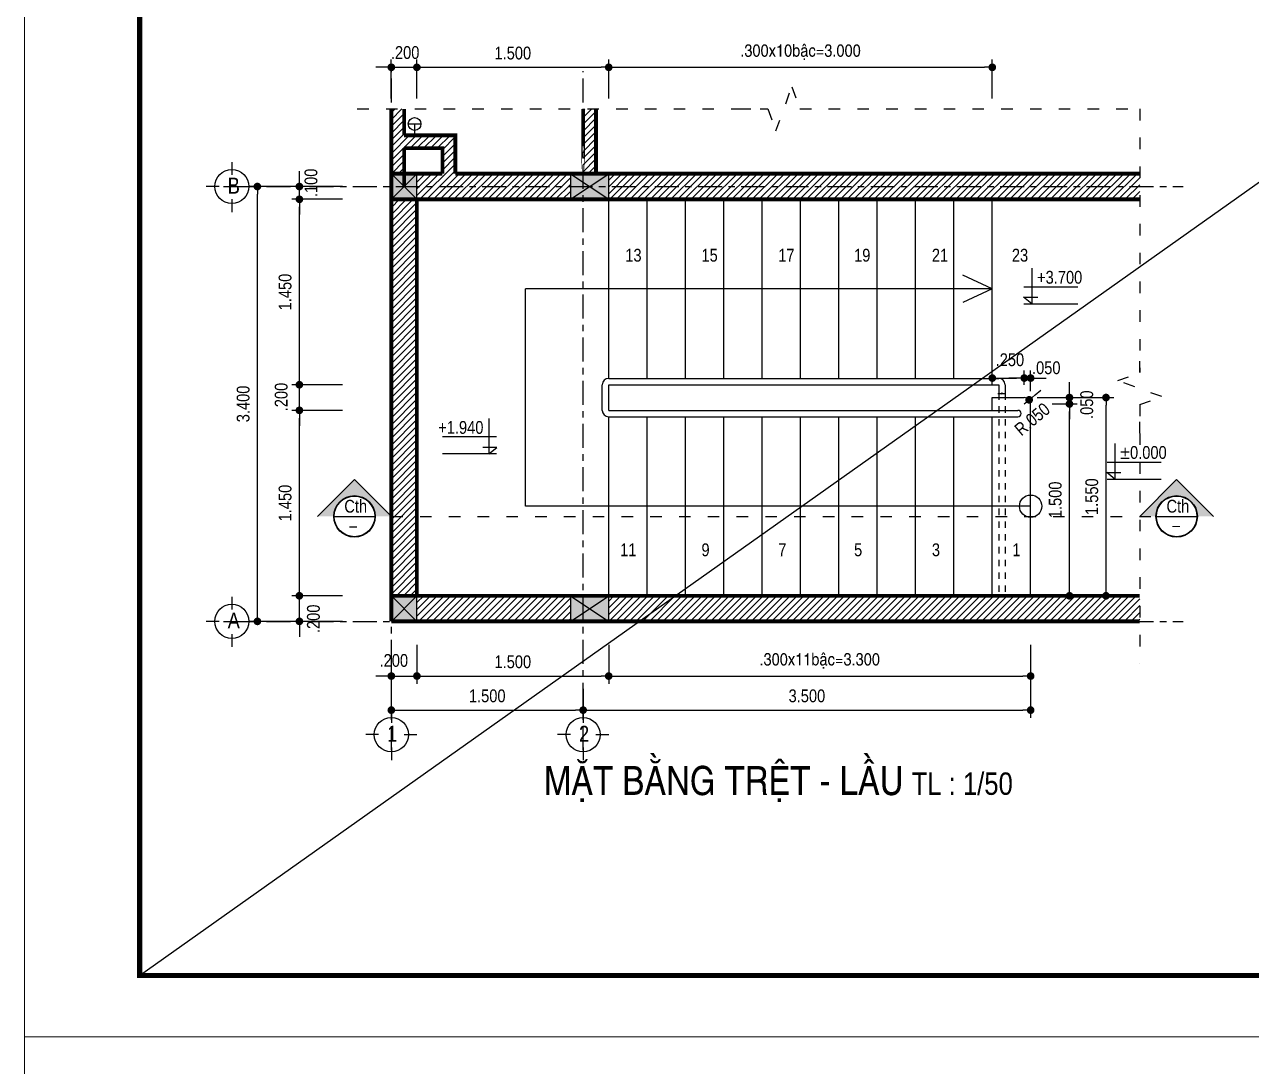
# Model space of a CAD drawing. Header units: millimetres. Extents: x 120 to 288, y 58 to 216.
# Drawn here: x 119.75 to 138.94, y 87.28 to 103.58 of the extents above; entities that cross this region are included whole.
import ezdxf

# ---------------------------------------------------------------- set-up
doc = ezdxf.new("R2010")
doc.units = ezdxf.units.MM
doc.header["$LTSCALE"] = 0.3
doc.header["$MEASUREMENT"] = 0
doc.linetypes.add('ACAD_ISO03W100', pattern=[30, 12, -18])
doc.linetypes.add('CENTER', pattern=[2, 1.25, -0.25, 0.25, -0.25])
doc.layers.get('0').update_dxf_attribs({"linetype": 'CONTINUOUS', "lineweight": 13})
doc.layers.get('DEFPOINTS').update_dxf_attribs({"linetype": 'CONTINUOUS', "lineweight": 13})
for name, color, linetype in [('CHU', 3, 'CONTINUOUS'), ('HATCH', 8, 'CONTINUOUS'), ('LAYER 1', 1, 'CONTINUOUS'), ('LAYER 7', 7, 'CONTINUOUS'), ('LAYER1', 1, 'CONTINUOUS'), ('LAYER5', 5, 'CONTINUOUS'), ('LAYER7', 7, 'CONTINUOUS'), ('THAY', 4, 'CONTINUOUS')]:
    doc.layers.add(name, color=color, linetype=linetype)
doc.styles.add('HELVE-KT', font='vhelvcn.TTF')
doc.dimstyles.new('1-50', dxfattribs={"dimtxt": 0.2, "dimasz": 0.12, "dimexe": 0.12, "dimexo": 0.2, "dimgap": 0.12, "dimtad": 1, "dimdec": 3, "dimlfac": 0.5, "dimzin": 4, "dimdsep": 46, "dimtxsty": 'HELVE-KT', "dimblk1": 'DOT', "dimblk2": 'DOT', "dimsah": 1, "dimcen": -0.18, "dimadec": 3, "dimazin": 0, "dimtfac": 1, "dimtdec": 3, "dimtmove": 2, "dimatfit": 3, "dimldrblk": 'DOT', "dimfxl": 0, "dimtolj": 1, "dimtzin": 4, "dimarcsym": 0})

# ---------------------------------------------------------------- blocks, each defined once
blk = doc.blocks.new('_DOT')
at = {"color": 0, "linetype": 'ByBlock'}
blk.add_line((-0.5, 0), (-1, 0), dxfattribs=at)
at = {"color": 0, "linetype": 'ByBlock', "const_width": 0.5}
blk.add_lwpolyline([(-0.25, 0, 1), (0.25, 0, 1)], format="xyb", close=True, dxfattribs=at)
blk = doc.blocks.new('*D123')
at = {"layer": 'DEFPOINTS', "color": 0, "lineweight": -2, "ltscale": 5}
for p in [(125.486, 93.389), (128.486, 93.389), (128.486, 92.856)]:
    blk.add_point(p, dxfattribs=at)
at = {"layer": 'LAYER 1', "color": 0, "lineweight": -2, "ltscale": 5}
for p, q in [((125.486, 93.189), (125.486, 92.736)), ((128.486, 93.189), (128.486, 92.736)), ((125.606, 92.856), (128.366, 92.856))]:
    blk.add_line(p, q, dxfattribs=at)
at = {"layer": 'LAYER 1', "color": 0, "lineweight": -2, "ltscale": 5, "xscale": 0.12, "yscale": 0.12, "zscale": 0.12, "rotation": 180}
blk.add_blockref('_DOT', (125.486, 92.856), dxfattribs=at)
at = {"layer": 'LAYER 1', "color": 0, "lineweight": -2, "ltscale": 5, "xscale": 0.12, "yscale": 0.12, "zscale": 0.12}
blk.add_blockref('_DOT', (128.486, 92.856), dxfattribs=at)
at = {"layer": 'LAYER 1', "color": 0, "ltscale": 5, "insert": (126.986, 93.078), "char_height": 0.2, "attachment_point": 5, "style": 'HELVE-KT'}
blk.add_mtext('\\A1;1.500', dxfattribs=at)
blk = doc.blocks.new('*D124')
at = {"layer": 'DEFPOINTS', "color": 0, "lineweight": -2, "ltscale": 5}
for p in [(123.391, 101.044), (124.921, 101.044), (124.921, 94.244)]:
    blk.add_point(p, dxfattribs=at)
at = {"layer": 'LAYER 1', "color": 0, "lineweight": -2, "ltscale": 5}
for p, q in [((124.721, 101.044), (123.271, 101.044)), ((123.391, 94.364), (123.391, 100.924)), ((124.721, 94.244), (123.271, 94.244))]:
    blk.add_line(p, q, dxfattribs=at)
at = {"layer": 'LAYER 1', "color": 0, "lineweight": -2, "ltscale": 5, "xscale": 0.12, "yscale": 0.12, "zscale": 0.12}
for p, rotation in [((123.391, 101.044), 90), ((123.391, 94.244), 270)]:
    blk.add_blockref('_DOT', p, dxfattribs=dict(at, rotation=rotation))
at = {"layer": 'LAYER 1', "color": 0, "ltscale": 5, "insert": (123.169, 97.644), "char_height": 0.2, "attachment_point": 5, "rotation": 90, "style": 'HELVE-KT'}
blk.add_mtext('\\A1;3.400', dxfattribs=at)
blk = doc.blocks.new('*D125')
at = {"layer": 'DEFPOINTS', "color": 0, "lineweight": -2, "ltscale": 5}
for p in [(125.486, 94.078), (125.886, 94.078), (125.886, 93.389)]:
    blk.add_point(p, dxfattribs=at)
at = {"layer": 'LAYER 1', "color": 0, "lineweight": -2, "ltscale": 5}
for p, q in [((125.486, 93.878), (125.486, 93.269)), ((125.886, 93.878), (125.886, 93.269)), ((125.366, 93.389), (125.246, 93.389)), ((125.486, 93.389), (125.886, 93.389)), ((126.006, 93.389), (126.126, 93.389))]:
    blk.add_line(p, q, dxfattribs=at)
at = {"layer": 'LAYER 1', "color": 0, "lineweight": -2, "ltscale": 5, "xscale": 0.12, "yscale": 0.12, "zscale": 0.12}
blk.add_blockref('_DOT', (125.486, 93.389), dxfattribs=at)
at = {"layer": 'LAYER 1', "color": 0, "lineweight": -2, "ltscale": 5, "xscale": 0.12, "yscale": 0.12, "zscale": 0.12, "rotation": 180}
blk.add_blockref('_DOT', (125.886, 93.389), dxfattribs=at)
at = {"layer": 'LAYER 1', "color": 0, "ltscale": 5, "insert": (125.525, 93.632), "char_height": 0.2, "attachment_point": 5, "style": 'HELVE-KT'}
blk.add_mtext('\\A1;.200', dxfattribs=at)
blk = doc.blocks.new('*D126')
at = {"layer": 'DEFPOINTS', "color": 0, "lineweight": -2, "ltscale": 5}
for p in [(125.886, 94.078), (128.886, 94.078), (128.886, 93.389)]:
    blk.add_point(p, dxfattribs=at)
at = {"layer": 'LAYER 1', "color": 0, "lineweight": -2, "ltscale": 5}
for p, q in [((125.886, 93.878), (125.886, 93.269)), ((128.886, 93.878), (128.886, 93.269)), ((126.006, 93.389), (128.766, 93.389))]:
    blk.add_line(p, q, dxfattribs=at)
at = {"layer": 'LAYER 1', "color": 0, "lineweight": -2, "ltscale": 5, "xscale": 0.12, "yscale": 0.12, "zscale": 0.12, "rotation": 180}
blk.add_blockref('_DOT', (125.886, 93.389), dxfattribs=at)
at = {"layer": 'LAYER 1', "color": 0, "lineweight": -2, "ltscale": 5, "xscale": 0.12, "yscale": 0.12, "zscale": 0.12}
blk.add_blockref('_DOT', (128.886, 93.389), dxfattribs=at)
at = {"layer": 'LAYER 1', "color": 0, "ltscale": 5, "insert": (127.386, 93.611), "char_height": 0.2, "attachment_point": 5, "style": 'HELVE-KT'}
blk.add_mtext('\\A1;1.500', dxfattribs=at)
blk = doc.blocks.new('*D127')
at = {"layer": 'DEFPOINTS', "color": 0, "lineweight": -2, "ltscale": 5}
for p in [(128.886, 94.078), (135.486, 94.078), (135.486, 93.389)]:
    blk.add_point(p, dxfattribs=at)
at = {"layer": 'LAYER 1', "color": 0, "lineweight": -2, "ltscale": 5}
for p, q in [((128.886, 93.878), (128.886, 93.269)), ((135.486, 93.878), (135.486, 93.269)), ((129.006, 93.389), (135.366, 93.389))]:
    blk.add_line(p, q, dxfattribs=at)
at = {"layer": 'LAYER 1', "color": 0, "lineweight": -2, "ltscale": 5, "xscale": 0.12, "yscale": 0.12, "zscale": 0.12, "rotation": 180}
blk.add_blockref('_DOT', (128.886, 93.389), dxfattribs=at)
at = {"layer": 'LAYER 1', "color": 0, "lineweight": -2, "ltscale": 5, "xscale": 0.12, "yscale": 0.12, "zscale": 0.12}
blk.add_blockref('_DOT', (135.486, 93.389), dxfattribs=at)
at = {"layer": 'LAYER 1', "color": 0, "ltscale": 5, "insert": (132.186, 93.63), "char_height": 0.2, "attachment_point": 5, "style": 'HELVE-KT'}
blk.add_mtext('\\A1;.300x11baäc=3.300', dxfattribs=at)
blk = doc.blocks.new('*D128')
at = {"layer": 'DEFPOINTS', "color": 0, "lineweight": -2, "ltscale": 5}
for p in [(135.486, 93.503), (128.486, 93.389), (135.486, 92.856)]:
    blk.add_point(p, dxfattribs=at)
at = {"layer": 'LAYER 1', "color": 0, "lineweight": -2, "ltscale": 5}
for p, q in [((135.486, 93.303), (135.486, 92.736)), ((128.486, 93.189), (128.486, 92.736)), ((128.606, 92.856), (135.366, 92.856))]:
    blk.add_line(p, q, dxfattribs=at)
at = {"layer": 'LAYER 1', "color": 0, "lineweight": -2, "ltscale": 5, "xscale": 0.12, "yscale": 0.12, "zscale": 0.12, "rotation": 180}
blk.add_blockref('_DOT', (128.486, 92.856), dxfattribs=at)
at = {"layer": 'LAYER 1', "color": 0, "lineweight": -2, "ltscale": 5, "xscale": 0.12, "yscale": 0.12, "zscale": 0.12}
blk.add_blockref('_DOT', (135.486, 92.856), dxfattribs=at)
at = {"layer": 'LAYER 1', "color": 0, "ltscale": 5, "insert": (131.986, 93.078), "char_height": 0.2, "attachment_point": 5, "style": 'HELVE-KT'}
blk.add_mtext('\\A1;3.500', dxfattribs=at)
blk = doc.blocks.new('*D129')
at = {"layer": 'DEFPOINTS', "color": 0, "lineweight": -2, "ltscale": 5}
for p in [(135.621, 97.644), (136.093, 97.644), (135.621, 94.644)]:
    blk.add_point(p, dxfattribs=at)
at = {"layer": 'LAYER 1', "color": 0, "lineweight": -2, "ltscale": 5}
for p, q in [((135.821, 97.644), (136.213, 97.644)), ((136.093, 94.764), (136.093, 97.524)), ((135.821, 94.644), (136.213, 94.644))]:
    blk.add_line(p, q, dxfattribs=at)
at = {"layer": 'LAYER 1', "color": 0, "lineweight": -2, "ltscale": 5, "xscale": 0.12, "yscale": 0.12, "zscale": 0.12}
for p, rotation in [((136.093, 97.644), 90), ((136.093, 94.644), 270)]:
    blk.add_blockref('_DOT', p, dxfattribs=dict(at, rotation=rotation))
at = {"layer": 'LAYER 1', "color": 0, "ltscale": 5, "insert": (135.871, 96.144), "char_height": 0.2, "attachment_point": 5, "rotation": 90, "style": 'HELVE-KT'}
blk.add_mtext('\\A1;1.500', dxfattribs=at)
blk = doc.blocks.new('*D130')
at = {"layer": 'DEFPOINTS', "color": 0, "lineweight": -2, "ltscale": 5}
for p in [(135.386, 97.744), (136.093, 97.744), (135.621, 97.644)]:
    blk.add_point(p, dxfattribs=at)
at = {"layer": 'LAYER 1', "color": 0, "lineweight": -2, "ltscale": 5}
for p, q in [((136.093, 97.864), (136.093, 97.984)), ((135.586, 97.744), (136.213, 97.744)), ((136.093, 97.644), (136.093, 97.744)), ((135.821, 97.644), (136.213, 97.644)), ((136.093, 97.524), (136.093, 97.404))]:
    blk.add_line(p, q, dxfattribs=at)
at = {"layer": 'LAYER 1', "color": 0, "lineweight": -2, "ltscale": 5, "xscale": 0.12, "yscale": 0.12, "zscale": 0.12}
for p, rotation in [((136.093, 97.744), 270), ((136.093, 97.644), 90)]:
    blk.add_blockref('_DOT', p, dxfattribs=dict(at, rotation=rotation))
at = {"layer": 'LAYER 1', "color": 0, "ltscale": 5, "insert": (136.364, 97.632), "char_height": 0.2, "attachment_point": 5, "rotation": 90, "style": 'HELVE-KT'}
blk.add_mtext('\\A1;.050', dxfattribs=at)
blk = doc.blocks.new('*D131')
at = {"layer": 'DEFPOINTS', "color": 0, "lineweight": -2, "ltscale": 5}
for p in [(135.736, 97.744), (136.665, 97.744), (135.736, 94.644)]:
    blk.add_point(p, dxfattribs=at)
at = {"layer": 'LAYER 1', "color": 0, "lineweight": -2, "ltscale": 5}
for p, q in [((135.936, 97.744), (136.785, 97.744)), ((136.665, 94.764), (136.665, 97.624)), ((135.936, 94.644), (136.785, 94.644))]:
    blk.add_line(p, q, dxfattribs=at)
at = {"layer": 'LAYER 1', "color": 0, "lineweight": -2, "ltscale": 5, "xscale": 0.12, "yscale": 0.12, "zscale": 0.12}
for p, rotation in [((136.665, 97.744), 90), ((136.665, 94.644), 270)]:
    blk.add_blockref('_DOT', p, dxfattribs=dict(at, rotation=rotation))
at = {"layer": 'LAYER 1', "color": 0, "ltscale": 5, "insert": (136.443, 96.194), "char_height": 0.2, "attachment_point": 5, "rotation": 90, "style": 'HELVE-KT'}
blk.add_mtext('\\A1;1.550', dxfattribs=at)
blk = doc.blocks.new('*D132')
at = {"layer": 'DEFPOINTS', "color": 0, "lineweight": -2, "ltscale": 5}
for p in [(135.386, 98.049), (134.886, 97.744), (135.386, 97.744)]:
    blk.add_point(p, dxfattribs=at)
at = {"layer": 'LAYER 1', "color": 0, "lineweight": -2, "ltscale": 5}
for p, q in [((134.886, 97.944), (134.886, 98.169)), ((135.386, 97.944), (135.386, 98.169)), ((135.006, 98.049), (135.266, 98.049))]:
    blk.add_line(p, q, dxfattribs=at)
at = {"layer": 'LAYER 1', "color": 0, "lineweight": -2, "ltscale": 5, "xscale": 0.12, "yscale": 0.12, "zscale": 0.12, "rotation": 180}
blk.add_blockref('_DOT', (134.886, 98.049), dxfattribs=at)
at = {"layer": 'LAYER 1', "color": 0, "lineweight": -2, "ltscale": 5, "xscale": 0.12, "yscale": 0.12, "zscale": 0.12}
blk.add_blockref('_DOT', (135.386, 98.049), dxfattribs=at)
at = {"layer": 'LAYER 1', "color": 0, "ltscale": 5, "insert": (135.161, 98.334), "char_height": 0.2, "attachment_point": 5, "style": 'HELVE-KT'}
blk.add_mtext('\\A1;.250', dxfattribs=at)
blk = doc.blocks.new('*D133')
at = {"layer": 'DEFPOINTS', "color": 0, "lineweight": -2, "ltscale": 5}
for p in [(135.486, 98.049), (135.386, 97.744), (135.486, 97.644)]:
    blk.add_point(p, dxfattribs=at)
at = {"layer": 'LAYER 1', "color": 0, "lineweight": -2, "ltscale": 5}
for p, q in [((135.386, 97.944), (135.386, 98.169)), ((135.486, 97.844), (135.486, 98.169)), ((135.266, 98.049), (135.146, 98.049)), ((135.386, 98.049), (135.486, 98.049)), ((135.606, 98.049), (135.726, 98.049))]:
    blk.add_line(p, q, dxfattribs=at)
at = {"layer": 'LAYER 1', "color": 0, "lineweight": -2, "ltscale": 5, "xscale": 0.12, "yscale": 0.12, "zscale": 0.12}
blk.add_blockref('_DOT', (135.386, 98.049), dxfattribs=at)
at = {"layer": 'LAYER 1', "color": 0, "lineweight": -2, "ltscale": 5, "xscale": 0.12, "yscale": 0.12, "zscale": 0.12, "rotation": 180}
blk.add_blockref('_DOT', (135.486, 98.049), dxfattribs=at)
at = {"layer": 'LAYER 1', "color": 0, "ltscale": 5, "insert": (135.73, 98.209), "char_height": 0.2, "attachment_point": 5, "style": 'HELVE-KT'}
blk.add_mtext('\\A1;.050', dxfattribs=at)
blk = doc.blocks.new('*D134')
at = {"layer": 'DEFPOINTS', "color": 0, "lineweight": -2, "ltscale": 5}
for p in [(135.463, 97.708), (135.386, 97.644)]:
    blk.add_point(p, dxfattribs=at)
at = {"layer": 'LAYER 1', "color": 0, "lineweight": -2, "ltscale": 5}
for p, q in [((135.386, 97.644), (135.463, 97.708)), ((135.555, 97.785), (135.647, 97.862))]:
    blk.add_line(p, q, dxfattribs=at)
at = {"layer": 'LAYER 1', "color": 0, "lineweight": -2, "ltscale": 5, "xscale": 0.12, "yscale": 0.12, "zscale": 0.12, "rotation": 219.940663205921}
blk.add_blockref('_DOT', (135.463, 97.708), dxfattribs=at)
at = {"layer": 'LAYER 1', "color": 0, "ltscale": 5, "insert": (135.511, 97.405), "char_height": 0.2, "attachment_point": 5, "rotation": 39.9407, "style": 'HELVE-KT'}
blk.add_mtext('\\A1;R.050', dxfattribs=at)
blk = doc.blocks.new('*D135')
at = {"layer": 'DEFPOINTS', "color": 0, "lineweight": -2, "ltscale": 5}
for p in [(124.048, 94.644), (124.921, 94.644), (124.921, 94.244)]:
    blk.add_point(p, dxfattribs=at)
at = {"layer": 'LAYER 1', "color": 0, "lineweight": -2, "ltscale": 5}
for p, q in [((124.048, 94.764), (124.048, 94.884)), ((124.721, 94.644), (123.928, 94.644)), ((124.048, 94.244), (124.048, 94.644)), ((124.721, 94.244), (123.928, 94.244)), ((124.048, 94.124), (124.048, 94.004))]:
    blk.add_line(p, q, dxfattribs=at)
at = {"layer": 'LAYER 1', "color": 0, "lineweight": -2, "ltscale": 5, "xscale": 0.12, "yscale": 0.12, "zscale": 0.12}
for p, rotation in [((124.048, 94.644), 270), ((124.048, 94.244), 90)]:
    blk.add_blockref('_DOT', p, dxfattribs=dict(at, rotation=rotation))
at = {"layer": 'LAYER 1', "color": 0, "ltscale": 5, "insert": (124.268, 94.284), "char_height": 0.2, "attachment_point": 5, "rotation": 90, "style": 'HELVE-KT'}
blk.add_mtext('\\A1;.200', dxfattribs=at)
blk = doc.blocks.new('*D136')
at = {"layer": 'DEFPOINTS', "color": 0, "lineweight": -2, "ltscale": 5}
for p in [(124.048, 97.544), (124.921, 97.544), (124.921, 94.644)]:
    blk.add_point(p, dxfattribs=at)
at = {"layer": 'LAYER 1', "color": 0, "lineweight": -2, "ltscale": 5}
for p, q in [((124.721, 97.544), (123.928, 97.544)), ((124.048, 94.764), (124.048, 97.424)), ((124.721, 94.644), (123.928, 94.644))]:
    blk.add_line(p, q, dxfattribs=at)
at = {"layer": 'LAYER 1', "color": 0, "lineweight": -2, "ltscale": 5, "xscale": 0.12, "yscale": 0.12, "zscale": 0.12}
for p, rotation in [((124.048, 97.544), 90), ((124.048, 94.644), 270)]:
    blk.add_blockref('_DOT', p, dxfattribs=dict(at, rotation=rotation))
at = {"layer": 'LAYER 1', "color": 0, "ltscale": 5, "insert": (123.825, 96.094), "char_height": 0.2, "attachment_point": 5, "rotation": 90, "style": 'HELVE-KT'}
blk.add_mtext('\\A1;1.450', dxfattribs=at)
blk = doc.blocks.new('*D137')
at = {"layer": 'DEFPOINTS', "color": 0, "lineweight": -2, "ltscale": 5}
for p in [(124.048, 97.944), (124.921, 97.944), (124.921, 97.544)]:
    blk.add_point(p, dxfattribs=at)
at = {"layer": 'LAYER 1', "color": 0, "lineweight": -2, "ltscale": 5}
for p, q in [((124.048, 98.064), (124.048, 98.184)), ((124.721, 97.944), (123.928, 97.944)), ((124.048, 97.544), (124.048, 97.944)), ((124.721, 97.544), (123.928, 97.544)), ((124.048, 97.424), (124.048, 97.304))]:
    blk.add_line(p, q, dxfattribs=at)
at = {"layer": 'LAYER 1', "color": 0, "lineweight": -2, "ltscale": 5, "xscale": 0.12, "yscale": 0.12, "zscale": 0.12}
for p, rotation in [((124.048, 97.944), 270), ((124.048, 97.544), 90)]:
    blk.add_blockref('_DOT', p, dxfattribs=dict(at, rotation=rotation))
at = {"layer": 'LAYER 1', "color": 0, "ltscale": 5, "insert": (123.764, 97.752), "char_height": 0.2, "attachment_point": 5, "rotation": 90, "style": 'HELVE-KT'}
blk.add_mtext('\\A1;.200', dxfattribs=at)
blk = doc.blocks.new('*D138')
at = {"layer": 'DEFPOINTS', "color": 0, "lineweight": -2, "ltscale": 5}
for p in [(124.048, 100.844), (124.921, 100.844), (124.921, 97.944)]:
    blk.add_point(p, dxfattribs=at)
at = {"layer": 'LAYER 1', "color": 0, "lineweight": -2, "ltscale": 5}
for p, q in [((124.721, 100.844), (123.928, 100.844)), ((124.048, 98.064), (124.048, 100.724)), ((124.721, 97.944), (123.928, 97.944))]:
    blk.add_line(p, q, dxfattribs=at)
at = {"layer": 'LAYER 1', "color": 0, "lineweight": -2, "ltscale": 5, "xscale": 0.12, "yscale": 0.12, "zscale": 0.12}
for p, rotation in [((124.048, 100.844), 90), ((124.048, 97.944), 270)]:
    blk.add_blockref('_DOT', p, dxfattribs=dict(at, rotation=rotation))
at = {"layer": 'LAYER 1', "color": 0, "ltscale": 5, "insert": (123.825, 99.394), "char_height": 0.2, "attachment_point": 5, "rotation": 90, "style": 'HELVE-KT'}
blk.add_mtext('\\A1;1.450', dxfattribs=at)
blk = doc.blocks.new('*D139')
at = {"layer": 'DEFPOINTS', "color": 0, "lineweight": -2, "ltscale": 5}
for p in [(124.048, 101.044), (124.921, 101.044), (124.921, 100.844)]:
    blk.add_point(p, dxfattribs=at)
at = {"layer": 'LAYER 1', "color": 0, "lineweight": -2, "ltscale": 5}
for p, q in [((124.048, 101.164), (124.048, 101.284)), ((124.721, 101.044), (123.928, 101.044)), ((124.048, 100.844), (124.048, 101.044)), ((124.721, 100.844), (123.928, 100.844)), ((124.048, 100.724), (124.048, 100.604))]:
    blk.add_line(p, q, dxfattribs=at)
at = {"layer": 'LAYER 1', "color": 0, "lineweight": -2, "ltscale": 5, "xscale": 0.12, "yscale": 0.12, "zscale": 0.12}
for p, rotation in [((124.048, 101.044), 270), ((124.048, 100.844), 90)]:
    blk.add_blockref('_DOT', p, dxfattribs=dict(at, rotation=rotation))
at = {"layer": 'LAYER 1', "color": 0, "ltscale": 5, "insert": (124.23, 101.101), "char_height": 0.2, "attachment_point": 5, "rotation": 90, "style": 'HELVE-KT'}
blk.add_mtext('\\A1;.100', dxfattribs=at)
blk = doc.blocks.new('*D140')
at = {"layer": 'DEFPOINTS', "color": 0, "lineweight": -2, "ltscale": 5}
for p in [(125.886, 102.908), (125.486, 102.219), (125.886, 102.219)]:
    blk.add_point(p, dxfattribs=at)
at = {"layer": 'LAYER 1', "color": 0, "lineweight": -2, "ltscale": 5}
for p, q in [((125.366, 102.908), (125.246, 102.908)), ((125.486, 102.419), (125.486, 103.028)), ((125.486, 102.908), (125.886, 102.908)), ((125.886, 102.419), (125.886, 103.028)), ((126.006, 102.908), (126.126, 102.908))]:
    blk.add_line(p, q, dxfattribs=at)
at = {"layer": 'LAYER 1', "color": 0, "lineweight": -2, "ltscale": 5, "xscale": 0.12, "yscale": 0.12, "zscale": 0.12}
blk.add_blockref('_DOT', (125.486, 102.908), dxfattribs=at)
at = {"layer": 'LAYER 1', "color": 0, "lineweight": -2, "ltscale": 5, "xscale": 0.12, "yscale": 0.12, "zscale": 0.12, "rotation": 180}
blk.add_blockref('_DOT', (125.886, 102.908), dxfattribs=at)
at = {"layer": 'LAYER 1', "color": 0, "ltscale": 5, "insert": (125.702, 103.138), "char_height": 0.2, "attachment_point": 5, "style": 'HELVE-KT'}
blk.add_mtext('\\A1;.200', dxfattribs=at)
blk = doc.blocks.new('*D141')
at = {"layer": 'DEFPOINTS', "color": 0, "lineweight": -2, "ltscale": 5}
for p in [(128.886, 102.908), (125.886, 102.219), (128.886, 102.219)]:
    blk.add_point(p, dxfattribs=at)
at = {"layer": 'LAYER 1', "color": 0, "lineweight": -2, "ltscale": 5}
for p, q in [((125.886, 102.419), (125.886, 103.028)), ((126.006, 102.908), (128.766, 102.908)), ((128.886, 102.419), (128.886, 103.028))]:
    blk.add_line(p, q, dxfattribs=at)
at = {"layer": 'LAYER 1', "color": 0, "lineweight": -2, "ltscale": 5, "xscale": 0.12, "yscale": 0.12, "zscale": 0.12, "rotation": 180}
blk.add_blockref('_DOT', (125.886, 102.908), dxfattribs=at)
at = {"layer": 'LAYER 1', "color": 0, "lineweight": -2, "ltscale": 5, "xscale": 0.12, "yscale": 0.12, "zscale": 0.12}
blk.add_blockref('_DOT', (128.886, 102.908), dxfattribs=at)
at = {"layer": 'LAYER 1', "color": 0, "ltscale": 5, "insert": (127.386, 103.13), "char_height": 0.2, "attachment_point": 5, "style": 'HELVE-KT'}
blk.add_mtext('\\A1;1.500', dxfattribs=at)
blk = doc.blocks.new('*D142')
at = {"layer": 'DEFPOINTS', "color": 0, "lineweight": -2, "ltscale": 5}
for p in [(134.886, 102.908), (128.886, 102.219), (134.886, 102.219)]:
    blk.add_point(p, dxfattribs=at)
at = {"layer": 'LAYER 1', "color": 0, "lineweight": -2, "ltscale": 5}
for p, q in [((128.886, 102.419), (128.886, 103.028)), ((129.006, 102.908), (134.766, 102.908)), ((134.886, 102.419), (134.886, 103.028))]:
    blk.add_line(p, q, dxfattribs=at)
at = {"layer": 'LAYER 1', "color": 0, "lineweight": -2, "ltscale": 5, "xscale": 0.12, "yscale": 0.12, "zscale": 0.12, "rotation": 180}
blk.add_blockref('_DOT', (128.886, 102.908), dxfattribs=at)
at = {"layer": 'LAYER 1', "color": 0, "lineweight": -2, "ltscale": 5, "xscale": 0.12, "yscale": 0.12, "zscale": 0.12}
blk.add_blockref('_DOT', (134.886, 102.908), dxfattribs=at)
at = {"layer": 'LAYER 1', "color": 0, "ltscale": 5, "insert": (131.886, 103.149), "char_height": 0.2, "attachment_point": 5, "style": 'HELVE-KT'}
blk.add_mtext('\\A1;.300x10baäc=3.000', dxfattribs=at)

msp = doc.modelspace()

# ---------------------------------------------------------------- hatches: boundary and pattern name
at = {"layer": 'HATCH', "ltscale": 5}
h = msp.add_hatch(dxfattribs=at)
h.set_pattern_fill('ANSI31', color=256, scale=0.6, style=0)
h.set_pattern_definition([(45, (125.48605, 94.24406), (-0.053033, 0.053033), [])])
h.paths.add_polyline_path([(128.28605, 94.64406), (125.88605, 94.64406), (125.88605, 94.24406), (128.28605, 94.24406)])
h.paths.add_polyline_path([(125.88605, 100.84406), (125.48605, 100.84406), (125.48605, 94.64406), (125.88605, 94.64406)])
h.paths.add_polyline_path([(128.28605, 101.04406), (125.88605, 101.04406), (125.88605, 100.84406), (128.28605, 100.84406)])
h.paths.add_polyline_path([(128.28605, 101.24406), (126.48605, 101.24406), (126.48605, 101.84406), (125.68605, 101.84406), (125.68605, 102.25823), (125.48605, 102.25823), (125.48605, 101.24406), (125.68605, 101.24406), (125.68605, 101.64406), (126.28605, 101.64406), (126.28605, 101.24406), (125.88605, 101.24406), (125.88605, 101.04406), (128.28605, 101.04406)])
h.paths.add_polyline_path([(128.68605, 102.25823), (128.48605, 102.25823), (128.48605, 101.24406), (128.68605, 101.24406)])
h.paths.add_polyline_path([(137.19302, 100.84406), (137.19302, 101.04406), (128.88605, 101.04406), (128.88605, 100.84406)])
h.paths.add_polyline_path([(137.19302, 101.04406), (137.19302, 101.24406), (128.88605, 101.24406), (128.88605, 101.04406)])
h = msp.add_hatch(dxfattribs=at)
h.set_pattern_fill('ANSI31', color=256, scale=0.6, style=0)
h.set_pattern_definition([(45, (128.88605, 94.24406), (-0.053033, 0.053033), [])])
h.paths.add_polyline_path([(137.19302, 94.64406), (128.88605, 94.64406), (128.88605, 94.24406), (137.19302, 94.24406)])
at = {"layer": 'LAYER7', "ltscale": 5}
h = msp.add_hatch(color=256, dxfattribs=at)
h.paths.add_polyline_path([(125.68605, 101.04406), (125.48605, 101.24406), (125.48605, 100.84406)])
h.paths.add_polyline_path([(125.68605, 101.04406), (125.48605, 100.84406), (125.88605, 100.84406)])
h.paths.add_polyline_path([(125.88605, 101.24406), (125.68605, 101.04406), (125.88605, 100.84406)])
h.paths.add_polyline_path([(125.88605, 101.24406), (125.48605, 101.24406), (125.68605, 101.04406)])
h = msp.add_hatch(color=256, dxfattribs=at)
h.paths.add_polyline_path([(128.28605, 101.24406), (128.28605, 100.84406), (128.58605, 101.04406)])
h.paths.add_polyline_path([(128.58605, 101.04406), (128.88605, 101.24406), (128.28605, 101.24406)])
h.paths.add_polyline_path([(128.28605, 100.84406), (128.88605, 100.84406), (128.58605, 101.04406)])
h.paths.add_polyline_path([(128.58605, 101.04406), (128.88605, 100.84406), (128.88605, 101.24406)])
h = msp.add_hatch(color=256, dxfattribs=at)
h.paths.add_polyline_path([(125.68605, 94.44406), (125.48605, 94.64406), (125.48605, 94.24406)])
h.paths.add_polyline_path([(125.68605, 94.44406), (125.48605, 94.24406), (125.88605, 94.24406)])
h.paths.add_polyline_path([(125.88605, 94.64406), (125.68605, 94.44406), (125.88605, 94.24406)])
h.paths.add_polyline_path([(125.88605, 94.64406), (125.48605, 94.64406), (125.68605, 94.44406)])
h = msp.add_hatch(color=256, dxfattribs=at)
h.paths.add_polyline_path([(128.28605, 94.64406), (128.28605, 94.24406), (128.58605, 94.44406)])
h.paths.add_polyline_path([(128.58605, 94.44406), (128.88605, 94.64406), (128.28605, 94.64406)])
h.paths.add_polyline_path([(128.28605, 94.24406), (128.88605, 94.24406), (128.58605, 94.44406)])
h.paths.add_polyline_path([(128.58605, 94.44406), (128.88605, 94.24406), (128.88605, 94.64406)])
at = {"layer": 'THAY', "linetype": 'Continuous', "ltscale": 1000}
for points in [[(124.3329, 95.88572), (124.58523, 95.88572, -1), (125.23371, 95.88572), (125.48605, 95.88572), (124.90947, 96.4623)], [(137.19302, 95.88572), (137.44536, 95.88572, -1), (138.09384, 95.88572), (138.34617, 95.88572), (137.7696, 96.4623)]]:
    msp.add_hatch(color=256, dxfattribs=at).paths.add_polyline_path(points)

# ---------------------------------------------------------------- linework, layer by layer
at = {"layer": 'CHU'}
for points in [[(122.991, 101.4274), (122.991, 101.2274)], [(122.791, 101.04406), (122.591, 101.04406)], [(123.191, 101.04406), (123.391, 101.04406)], [(122.991, 100.84406), (122.991, 100.64406)], [(122.991, 94.6274), (122.991, 94.4274)], [(122.791, 94.24406), (122.591, 94.24406)], [(123.191, 94.24406), (123.391, 94.24406)], [(122.991, 94.04406), (122.991, 93.84406)], [(125.48605, 92.85576), (125.48605, 92.65576)], [(128.48605, 92.85576), (128.48605, 92.65576)], [(125.28605, 92.47242), (125.08605, 92.47242)], [(125.68605, 92.47242), (125.88605, 92.47242)], [(128.28605, 92.47242), (128.08605, 92.47242)], [(128.68605, 92.47242), (128.88605, 92.47242)], [(125.48605, 92.27242), (125.48605, 92.07242)], [(128.48605, 92.27242), (128.48605, 92.07242)]]:
    msp.add_lwpolyline(points, dxfattribs=at)
for centre in [(122.991, 101.04406), (122.991, 94.24406), (125.48605, 92.47242), (128.48605, 92.47242)]:
    msp.add_circle(centre, 0.26667, dxfattribs=at)
at = {"layer": 'DEFPOINTS', "linetype": 'Continuous', "ltscale": 0.08}
for points in [[(119.74885, 87.74536), (161.74885, 87.74536), (161.74885, 117.44536), (119.74885, 117.44536)], [(119.74885, 58.04536), (161.74885, 58.04536), (161.74885, 87.74536), (119.74885, 87.74536)]]:
    msp.add_lwpolyline(points, close=True, dxfattribs=at)
at = {"layer": 'HATCH', "linetype": 'CENTER'}
for points in [[(125.48605, 92.23184), (125.48605, 102.84681)], [(128.48605, 92.23184), (128.48605, 102.84681)], [(122.85854, 101.04406), (137.87261, 101.04406)], [(122.85854, 94.24406), (137.87261, 94.24406)]]:
    msp.add_lwpolyline(points, dxfattribs=at)
at = {"layer": 'LAYER 1', "ltscale": 5}
for p, q in [((125.74939, 102.02181), (125.94939, 102.02181)), ((125.84939, 102.02181), (125.84939, 101.82181)), ((134.88605, 99.44406), (134.42568, 99.65787)), ((127.58696, 96.04406), (127.58696, 99.44406)), ((134.88605, 99.44406), (127.58696, 99.44406)), ((134.88605, 99.44406), (134.42568, 99.23025)), ((135.48605, 96.04406), (127.58696, 96.04406))]:
    msp.add_line(p, q, dxfattribs=at)
at = {"layer": 'LAYER 1', "lineweight": -2, "ltscale": 0.08}
msp.add_lwpolyline([(121.54885, 88.70791), (160.74885, 116.48282)], dxfattribs=at)
at = {"layer": 'LAYER 1', "linetype": 'ACAD_ISO03W100', "ltscale": 0.05}
msp.add_lwpolyline([(125.48605, 95.88572), (137.44536, 95.88572)], dxfattribs=at)
at = {"layer": 'LAYER 1', "ltscale": 5}
for centre, radius in [((125.84939, 102.02181), 0.1), ((135.48605, 96.04406), 0.1754)]:
    msp.add_circle(centre, radius, dxfattribs=at)
at = {"layer": 'LAYER 7', "linetype": 'ACAD_ISO03W100', "ltscale": 0.05}
for points in [[(130.92793, 102.25823), (131.37588, 102.25823), (131.50088, 101.91479), (131.75088, 102.60166), (131.87588, 102.25823), (132.32382, 102.25823)], [(124.95289, 102.25823), (131.37588, 102.25823)], [(131.87588, 102.25823), (137.19302, 102.25823), (137.19302, 98.13319)], [(137.19302, 97.18525), (137.19302, 97.63319), (137.53646, 97.75819), (136.84959, 98.00819), (137.19302, 98.13319), (137.19302, 98.58113)], [(137.19302, 97.63319), (137.19302, 93.58276)]]:
    msp.add_lwpolyline(points, dxfattribs=at)
at = {"layer": 'LAYER1', "color": 163, "linetype": 'ACAD_ISO03W100', "ltscale": 1e-05}
for p, q in [((134.98605, 97.80732), (134.98605, 94.64406)), ((135.08605, 97.80708), (135.08605, 94.64406))]:
    msp.add_line(p, q, dxfattribs=at)
at = {"layer": 'LAYER1', "linetype": 'Continuous', "ltscale": 0.05}
for points in [[(135.50275, 99.7651), (135.50275, 99.20949)], [(135.38173, 99.47516), (136.2254, 99.47516)], [(135.37484, 99.31307), (135.59789, 99.31307)], [(135.50275, 99.20949), (135.37484, 99.31307)], [(135.38173, 99.20949), (136.2254, 99.20949)], [(127.00987, 97.41751), (127.00987, 96.8619)], [(127.1309, 97.12757), (126.28723, 97.12757)], [(127.13778, 96.96548), (126.91474, 96.96548)], [(127.00987, 96.8619), (127.13778, 96.96548)], [(136.80389, 97.02588), (136.80389, 96.47027)], [(127.1309, 96.8619), (126.28723, 96.8619)], [(136.68287, 96.73594), (137.52654, 96.73594)], [(136.67598, 96.57384), (136.89903, 96.57384)], [(136.80389, 96.47027), (136.67598, 96.57384)], [(136.68287, 96.47027), (137.52654, 96.47027)]]:
    msp.add_lwpolyline(points, dxfattribs=at)
at = {"layer": 'LAYER1', "color": 163, "linetype": 'ACAD_ISO03W100', "ltscale": 0.0001}
msp.add_lwpolyline([(134.97197, 97.80732), (135.02694, 97.80732), (135.02694, 97.79583), (135.04023, 97.8185), (135.04023, 97.80708), (135.09553, 97.80708)], dxfattribs=at)
at = {"layer": 'LAYER5', "color": 163, "linetype": 'Continuous'}
for p, q in [((128.78605, 97.54406), (128.78605, 97.94406)), ((128.88605, 98.04406), (134.98605, 98.04406)), ((128.88605, 97.54406), (128.88605, 97.94406)), ((128.88605, 97.94406), (134.98605, 97.94406)), ((134.98605, 97.94406), (134.98605, 97.80732)), ((135.08605, 97.94406), (135.08605, 97.80708)), ((128.88605, 97.54406), (135.28605, 97.54406)), ((128.88605, 97.44406), (135.28605, 97.44406))]:
    msp.add_line(p, q, dxfattribs=at)
for centre, radius, start, end in [((128.88605, 97.94406), 0.1, 90, 180), ((134.98605, 97.94406), 0.1, 0, 90), ((128.88605, 97.54406), 0.1, 180, 270), ((135.28605, 97.49406), 0.05, 270, 90)]:
    msp.add_arc(centre, radius, start, end, dxfattribs=at)
at = {"layer": 'LAYER7', "ltscale": 5}
for p, q in [((125.48605, 100.84406), (125.88605, 101.24406)), ((125.48605, 101.24406), (125.88605, 100.84406)), ((128.28605, 100.84406), (128.88605, 101.24406)), ((128.28605, 101.24406), (128.88605, 100.84406)), ((128.88605, 98.04406), (128.88605, 100.84406)), ((129.48605, 98.04406), (129.48605, 100.84406)), ((130.08605, 98.04406), (130.08605, 100.84406)), ((130.68605, 98.04406), (130.68605, 100.84406)), ((131.28605, 98.04406), (131.28605, 100.84406)), ((131.88605, 98.04406), (131.88605, 100.84406)), ((132.48605, 98.04406), (132.48605, 100.84406)), ((133.08605, 98.04406), (133.08605, 100.84406)), ((133.68605, 98.04406), (133.68605, 100.84406)), ((134.28605, 98.04406), (134.28605, 100.84406)), ((134.88605, 98.04406), (134.88605, 100.84406)), ((134.88605, 97.54406), (134.88605, 97.74406)), ((134.88605, 97.74406), (135.38605, 97.74406)), ((135.48605, 94.64406), (135.48605, 97.64406)), ((128.88605, 94.64406), (128.88605, 97.44406)), ((129.48605, 94.64406), (129.48605, 97.44406)), ((130.08605, 94.64406), (130.08605, 97.44406)), ((130.68605, 94.64406), (130.68605, 97.44406)), ((131.28605, 94.64406), (131.28605, 97.44406)), ((131.88605, 94.64406), (131.88605, 97.44406)), ((132.48605, 94.64406), (132.48605, 97.44406)), ((133.08605, 94.64406), (133.08605, 97.44406)), ((133.68605, 94.64406), (133.68605, 97.44406)), ((134.28605, 94.64406), (134.28605, 97.44406)), ((134.88605, 94.64406), (134.88605, 97.44406)), ((125.48605, 94.24406), (125.88605, 94.64406)), ((125.48605, 94.64406), (125.88605, 94.24406)), ((128.28605, 94.24406), (128.88605, 94.64406)), ((128.28605, 94.64406), (128.88605, 94.24406))]:
    msp.add_line(p, q, dxfattribs=at)
at = {"layer": 'LAYER7', "linetype": 'Continuous', "const_width": 0.08}
msp.add_lwpolyline([(160.74885, 116.48282), (121.54885, 116.48282), (121.54885, 88.70791), (160.74885, 88.70791)], close=True, dxfattribs=at)
at = {"layer": 'LAYER7', "ltscale": 5, "const_width": 0.06}
for points in [[(125.48605, 102.25823), (125.48605, 101.04406)], [(125.68605, 102.25823), (125.68605, 101.84406)], [(128.68605, 101.24406), (128.68605, 102.25823)], [(126.48605, 101.24406), (126.48605, 101.84406), (125.68605, 101.84406)], [(126.28605, 101.24406), (126.28605, 101.64406), (125.68605, 101.64406)], [(125.68605, 101.64406), (125.68605, 101.04406)], [(125.48605, 101.24406), (126.28605, 101.24406)], [(126.48605, 101.24406), (137.19302, 101.24406)], [(125.48605, 94.24406), (125.48605, 101.04406)], [(125.48605, 100.84406), (137.19302, 100.84406)], [(125.88605, 94.64406), (125.88605, 100.84406)], [(125.48605, 94.64406), (137.19302, 94.64406)], [(137.19302, 94.24406), (125.48605, 94.24406)]]:
    msp.add_lwpolyline(points, dxfattribs=at)
msp.add_lwpolyline([(128.48605, 101.24406), (128.48605, 102.25823), (128.48605, 102.25823), (128.48605, 101.24406)], close=True, dxfattribs=at)
at = {"layer": 'LAYER7', "ltscale": 5}
for points in [[(125.88605, 100.84406), (125.88605, 101.24406), (125.48605, 101.24406), (125.48605, 100.84406)], [(128.88605, 100.84406), (128.88605, 101.24406), (128.28605, 101.24406), (128.28605, 100.84406)], [(125.88605, 94.24406), (125.88605, 94.64406), (125.48605, 94.64406), (125.48605, 94.24406)], [(128.88605, 94.24406), (128.88605, 94.64406), (128.28605, 94.64406), (128.28605, 94.24406)]]:
    msp.add_lwpolyline(points, close=True, dxfattribs=at)
msp.add_arc((135.38605, 97.64406), 0.1, 0, 90, dxfattribs=at)
at = {"layer": 'THAY', "linetype": 'Continuous', "ltscale": 1000}
for points in [[(124.90947, 96.4623), (124.3329, 95.88572)], [(124.90947, 96.4623), (125.48605, 95.88572)], [(137.7696, 96.4623), (137.19302, 95.88572)], [(137.7696, 96.4623), (138.34617, 95.88572)], [(124.59195, 95.88572), (125.22699, 95.88572)], [(137.45208, 95.88572), (138.08712, 95.88572)]]:
    msp.add_lwpolyline(points, dxfattribs=at)
for centre, radius in [((124.90947, 95.88572), 0.32424), ((124.90947, 95.88572), 0.31752), ((137.7696, 95.88572), 0.32424), ((137.7696, 95.88572), 0.31752)]:
    msp.add_circle(centre, radius, dxfattribs=at)

# ---------------------------------------------------------------- texts
at = {"layer": 'LAYER 1', "ltscale": 1000, "char_height": 0.18, "width": 3.5586, "attachment_point": 1, "style": 'HELVE-KT'}
for insert in [(124.83234, 95.94356), (137.7075, 95.95012)]:
    msp.add_mtext('_', dxfattribs=dict(at, insert=insert))
at = {"layer": 'LAYER 1', "linetype": 'Continuous', "ltscale": 0.4, "insert": (127.87174, 91.98112), "char_height": 0.2, "width": 10.8090428, "attachment_point": 1, "style": 'HELVE-KT'}
msp.add_mtext('{\\H2.25x;MAËT BAÈNG TREÄT - LAÀU}  {\\H1.75x;TL : 1/50}', dxfattribs=at)
at = {"layer": 'LAYER1', "linetype": 'Continuous', "ltscale": 0.05, "style": 'HELVE-KT'}
for s, insert, char_height, width, attachment_point in [('B', (122.92583, 101.1826), 0.25, 13.0973333, 1), ('13', (129.14514, 100.06985), 0.2, 17.4622, 1), ('15', (130.33695, 100.06985), 0.2, 17.4622, 1), ('17', (131.53749, 100.06985), 0.2, 17.4622, 1), ('19', (132.72403, 100.06985), 0.2, 17.4622, 1), ('21', (133.94108, 100.06985), 0.2, 17.4622, 1), ('23', (135.19211, 100.06985), 0.2, 17.4622, 1), ('+3.700', (135.58597, 99.7246), 0.2, 15.1845217, 1), ('+1.940', (126.92665, 97.37701), 0.2, 15.1845217, 3), ('±0.000', (136.88711, 96.98538), 0.2, 15.1845217, 1), ('11', (129.06416, 95.46313), 0.2, 17.4622, 1), ('9', (130.33695, 95.46313), 0.2, 17.4622, 1), ('7', (131.53749, 95.46313), 0.2, 17.4622, 1), ('5', (132.72403, 95.46313), 0.2, 17.4622, 1), ('3', (133.94108, 95.46313), 0.2, 17.4622, 1), ('1', (135.2002, 95.46313), 0.2, 17.4622, 1), ('A', (122.92583, 94.3826), 0.25, 13.0973333, 1), ('1', (125.42087, 92.61097), 0.25, 13.0973333, 1), ('2', (128.42087, 92.61097), 0.25, 13.0973333, 1)]:
    msp.add_mtext(s, dxfattribs=dict(at, insert=insert, char_height=char_height, width=width, attachment_point=attachment_point))
at = {"layer": 'LAYER1', "ltscale": 1000, "char_height": 0.2, "width": 3.5586, "attachment_point": 1, "style": 'HELVE-KT'}
for insert in [(124.75072, 96.14457), (137.61084, 96.14457)]:
    msp.add_mtext('Cth', dxfattribs=dict(at, insert=insert))

# ---------------------------------------------------------------- dimensions: what is measured, and where the dimension line sits
at = {"layer": 'LAYER 1', "ltscale": 5}
for base, p1, p2, picture, middle in [((125.88605, 102.90798), (125.48605, 102.21907), (125.88605, 102.21907), '*D140', (125.70209, 103.13823)), ((135.38605, 98.04912), (134.88605, 97.74406), (135.38605, 97.74406), '*D132', (135.16079, 98.3342)), ((135.48605, 98.04912), (135.38605, 97.74406), (135.48605, 97.64406), '*D133', (135.72975, 98.20927)), ((125.88605, 93.38905), (125.48605, 94.07796), (125.88605, 94.07796), '*D125', (125.52502, 93.63154))]:
    dim = msp.add_linear_dim(base=base, p1=p1, p2=p2, dimstyle='1-50', dxfattribs=at)
    dim.commit()
    dim.dimension.update_dxf_attribs({"geometry": picture, "text_midpoint": middle, "dimtype": 160})
for base, p1, p2, picture, middle in [((128.88605, 102.90798), (125.88605, 102.21907), (128.88605, 102.21907), '*D141', (127.38605, 103.13012)), ((128.88605, 93.38905), (125.88605, 94.07796), (128.88605, 94.07796), '*D126', (127.38605, 93.61119)), ((135.48605, 92.85576), (128.48605, 93.38905), (135.48605, 93.50346), '*D128', (131.98605, 93.07789))]:
    dim = msp.add_linear_dim(base=base, p1=p1, p2=p2, dimstyle='1-50', dxfattribs=at)
    dim.commit()
    dim.dimension.update_dxf_attribs({"geometry": picture, "text_midpoint": middle})
for base, p1, p2, text, picture, middle in [((134.88605, 102.90798), (128.88605, 102.21907), (134.88605, 102.21907), '.300x10baäc=<>', '*D142', (131.88605, 103.14865)), ((135.48605, 93.38905), (128.88605, 94.07796), (135.48605, 94.07796), '.300x11baäc=<>', '*D127', (132.18605, 93.62972))]:
    dim = msp.add_linear_dim(base=base, p1=p1, p2=p2, text=text, dimstyle='1-50', dxfattribs=at)
    dim.commit()
    dim.dimension.update_dxf_attribs({"geometry": picture, "text_midpoint": middle})
for base, p1, p2, picture, middle in [((124.04762, 101.04406), (124.92082, 100.84406), (124.92082, 101.04406), '*D139', (124.23003, 101.101)), ((124.04762, 97.94406), (124.92082, 97.54406), (124.92082, 97.94406), '*D137', (123.76406, 97.7522)), ((136.0934, 97.74406), (135.62105, 97.64406), (135.38605, 97.74406), '*D130', (136.36413, 97.6319)), ((124.04762, 94.64406), (124.92082, 94.24406), (124.92082, 94.64406), '*D135', (124.26845, 94.28398))]:
    dim = msp.add_linear_dim(base=base, p1=p1, p2=p2, angle=90, dimstyle='1-50', dxfattribs=at)
    dim.commit()
    dim.dimension.update_dxf_attribs({"geometry": picture, "text_midpoint": middle, "dimtype": 160})
for base, p1, p2, angle, picture, middle in [((123.391, 101.04406), (124.92082, 94.24406), (124.92082, 101.04406), 90, '*D124', (123.16887, 97.64406)), ((124.04762, 100.84406), (124.92082, 97.94406), (124.92082, 100.84406), 90, '*D138', (123.82549, 99.39406)), ((136.0934, 97.64406), (135.62105, 94.64406), (135.62105, 97.64406), 90, '*D129', (135.87127, 96.14406)), ((136.66504, 97.74406), (135.736, 94.64406), (135.736, 97.74406), 90, '*D131', (136.4429, 96.19406)), ((124.04762, 97.54406), (124.92082, 94.64406), (124.92082, 97.54406), 90, '*D136', (123.82549, 96.09406)), ((128.48605, 92.85576), (125.48605, 93.38905), (128.48605, 93.38905), 180, '*D123', (126.98605, 93.07789))]:
    dim = msp.add_linear_dim(base=base, p1=p1, p2=p2, angle=angle, dimstyle='1-50', dxfattribs=at)
    dim.commit()
    dim.dimension.update_dxf_attribs({"geometry": picture, "text_midpoint": middle})
dim = msp.add_radius_dim(center=(135.38605, 97.64406), mpoint=(135.46272, 97.70826), dimstyle='1-50', dxfattribs=at)
dim.commit()
dim.dimension.update_dxf_attribs({"geometry": '*D134', "text_midpoint": (135.51137, 97.40536), "dimtype": 164})

doc.saveas('drawing.dxf')
